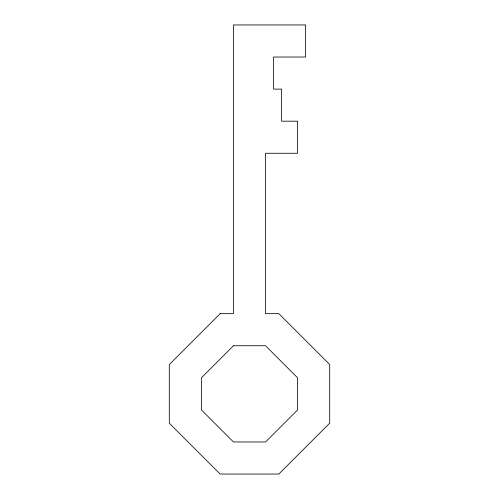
<?xml version="1.0" encoding="UTF-8"?>
<svg xmlns="http://www.w3.org/2000/svg" width="499" height="499" viewBox="0 0 499 499"><rect width="100%" height="100%" fill="white"/><g stroke="black" fill="none" stroke-linecap="round" stroke-linejoin="round"><path stroke-width="0.75" d="M220.171 313.659L169.304 364.526L169.304 423.183L220.171 474.05L278.829 474.05L329.696 423.183L329.696 364.526L278.829 313.659L265.537 313.659L265.537 153.262L297.616 153.262L297.616 121.188L281.579 121.188L281.579 89.109L273.558 89.109L273.558 57.029L305.637 57.029L305.637 24.95L233.463 24.95L233.463 313.659L220.171 313.659M233.463 345.738L201.384 377.812L201.384 409.891L233.463 441.971L265.537 441.971L297.616 409.891L297.616 377.812L265.537 345.738L233.463 345.738"/></g></svg>
